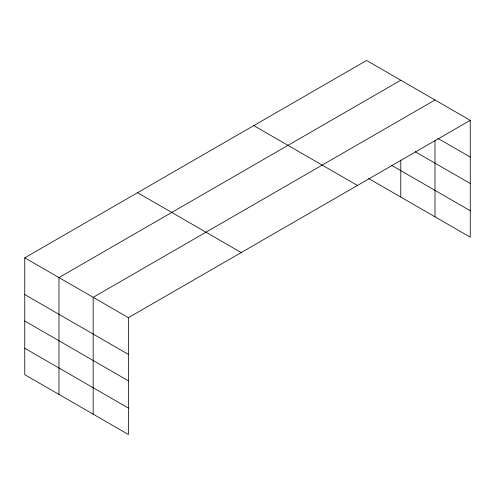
<?xml version="1.0" encoding="UTF-8"?>
<svg xmlns="http://www.w3.org/2000/svg" width="495" height="495" viewBox="0 0 495 495"><rect width="100%" height="100%" fill="white"/><g stroke="black" fill="none" stroke-linecap="round" stroke-linejoin="round"><path stroke-width="0.74" d="M470.25 120.328L366.578 60.47L24.75 257.827L24.75 374.672L128.422 434.53L128.422 317.679L470.25 120.328L470.25 237.173L368.552 178.46M400.789 80.227L58.961 277.577L58.961 394.428M435 99.978L93.171 297.328L93.171 414.179M437.66 138.247L470.25 157.064M415.262 151.755L470.25 183.503M391.582 165.318L470.25 210.74M253.774 125.6L357.446 185.452M137.554 192.697L241.226 252.555M24.75 257.827L128.422 317.679M24.75 294.562L128.422 354.42M24.75 321.001L128.422 380.853M24.75 348.239L128.422 408.09M435 140.493L435 216.822M400.789 160.046L400.789 197.072"/></g></svg>
